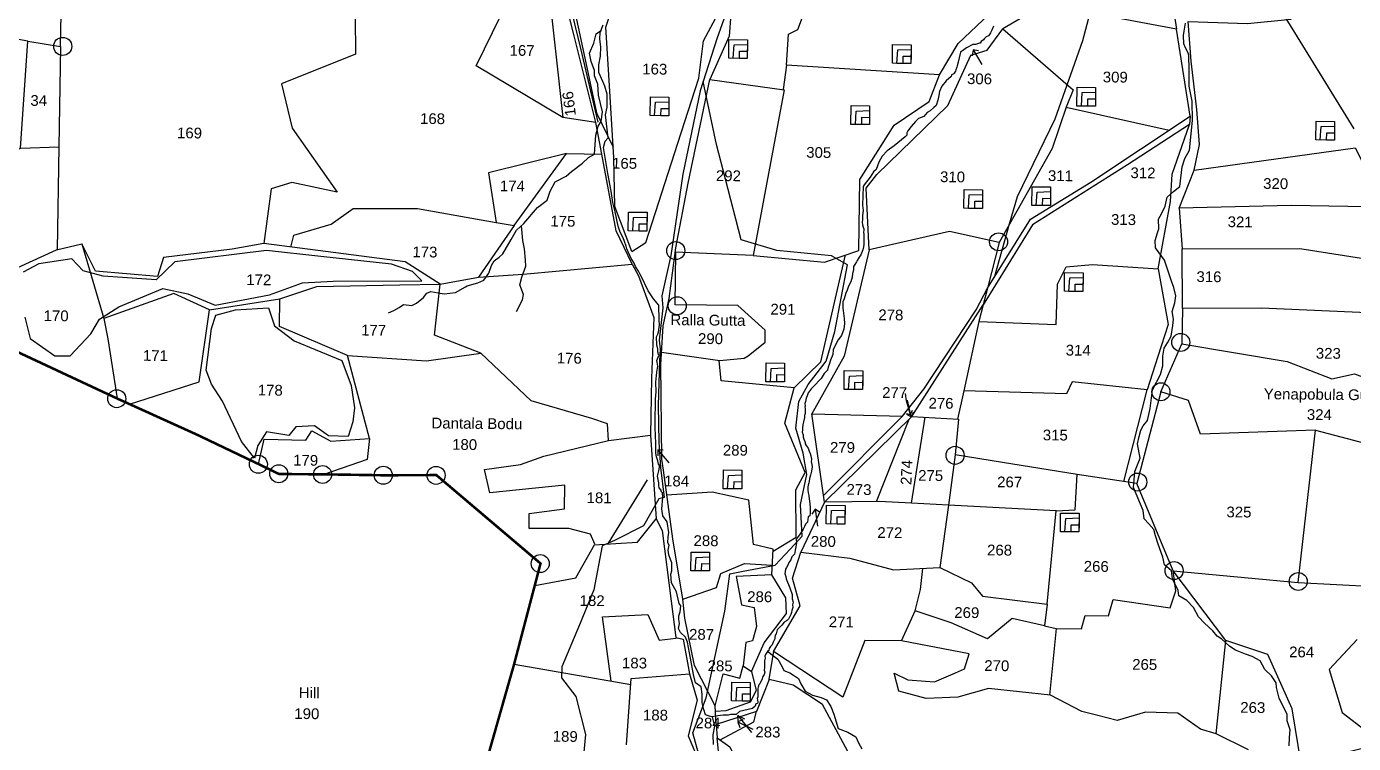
# Model space of a CAD drawing. Header units: inches. Extents: x 216030 to 222213, y 1586560 to 1591986.
# Drawn here: x 217170 to 219024, y 1588393 to 1589395 of the extents above; entities that cross this region are included whole.
import ezdxf

# ---------------------------------------------------------------- set-up
doc = ezdxf.new("R2010")
doc.units = ezdxf.units.IN
doc.header["$LTSCALE"] = 15
doc.header["$MEASUREMENT"] = 0
for name, color, linetype in [('BOUNDRY STONES', 240, 'Continuous'), ('PLOTS', 7, 'Continuous'), ('PLOTS NO', 7, 'Continuous'), ('ROADS', 1, 'Continuous'), ('STREAMS', 4, 'Continuous'), ('VILLAGE BOUNDRY', 5, 'Continuous'), ('wells', 7, 'Continuous')]:
    doc.layers.add(name, color=color, linetype=linetype)
doc.styles.get("Standard").update_dxf_attribs({"font": 'arial.ttf'})

# ---------------------------------------------------------------- blocks, each defined once
blk = doc.blocks.new('VBV BVB')
at = {"layer": 'wells'}
for points in [[(18263.9, 9973.8), (18300.3, 9973.8), (18300.3, 9936.9), (18263.9, 9936.9)], [(18274.1, 9963.3), (18300.3, 9964.6), (18300.3, 9936.9), (18272.6, 9936.9)], [(18285.1, 9951.1), (18300.3, 9951.1), (18300.3, 9936.9), (18285.1, 9936.9)]]:
    blk.add_lwpolyline(points, close=True, dxfattribs=at)
blk = doc.blocks.new('gdggfg')
at = {"layer": 'PLOTS NO'}
for points in [[(18501.3, 7805), (18515.5, 7835.3)], [(18497.2, 7814.7), (18501.3, 7805), (18512.2, 7809.6)]]:
    blk.add_lwpolyline(points, dxfattribs=at)

msp = doc.modelspace()

# ---------------------------------------------------------------- linework, layer by layer
at = {"layer": 'BOUNDRY STONES'}
for centre in [(217220.7, 1589367.7), (218528.5, 1589094.4), (218077.3, 1589082.1), (218079.4, 1589005.1), (218783.1, 1588953.7), (217296.2, 1588875.1), (218755.3, 1588884.7), (218467.7, 1588795.9), (217494.1, 1588783.5), (217522.7, 1588770.1), (217583.8, 1588769.1), (217668.7, 1588768.1), (217742.5, 1588767.9), (218723, 1588758.6), (217888, 1588644.6), (218773.7, 1588634.7), (218947.2, 1588619.5)]:
    msp.add_circle(centre, 12.6, dxfattribs=at)
at = {"layer": 'PLOTS'}
for points in [[(218801.7, 1589194.8), (218809, 1589230.3), (218805.3, 1589279.2), (218797.8, 1589346.9), (218793.2, 1589402.5), (218876.4, 1589399.7), (218937.1, 1589405.7), (218932.6, 1589451.3), (218974.7, 1589586.3), (218919.6, 1589596.3), (218914.2, 1589584.3), (218827, 1589599.4), (218814.6, 1589602.8)], [(218015.9, 1589081), (218035.6, 1589093.4), (218080.4, 1589232.5), (218109.6, 1589323.2), (218115.9, 1589375.2), (218150.3, 1589439.5), (218163.1, 1589537.4), (218182.7, 1589547.5)], [(218232, 1589341.4), (218234.7, 1589384.6), (218247.9, 1589391.1), (218293.4, 1589512.3), (218300.3, 1589530.8), (218182.7, 1589547.5), (218154.4, 1589412.7), (218151.8, 1589382), (218125, 1589321.2)], [(218698.1, 1589555.6), (218775.3, 1589532.7), (218760.9, 1589497), (218777.3, 1589391.9)], [(218446, 1589328.1), (218472.2, 1589371.6), (218515.5, 1589412.7), (218574.1, 1589442.5), (218577.2, 1589474.4), (218609.4, 1589508)], [(217924.5, 1589217.8), (217974.2, 1589216.8), (217965.6, 1589261.2), (217919.5, 1589268.1), (217798.4, 1589340.7), (217855.8, 1589458.1), (217898.8, 1589458.2), (217919.5, 1589268.1)], [(217965.6, 1589261.2), (217935.5, 1589382.3), (217916.5, 1589459), (217898.8, 1589458.2)], [(218015.9, 1589081), (217992.2, 1589143.9), (217991, 1589212.2), (217983.9, 1589327.8), (217979.8, 1589394.5), (217995.2, 1589440.5), (217926.8, 1589460), (217946, 1589370.9), (217966.7, 1589274.8), (217990.1, 1589226.7)], [(217217.8, 1589367.3), (217218.6, 1589412.7), (217492.2, 1589449.6), (217550.3, 1589419.5), (217629.6, 1589408.9), (217629.9, 1589356.6), (217526.4, 1589315.4), (217541.2, 1589253.1), (217604.4, 1589163.9), (217540.7, 1589177.5), (217512.2, 1589168.3), (217501.7, 1589092)], [(218796.4, 1589270), (218777.3, 1589391.9), (218592.5, 1589426.1), (218534.2, 1589392.4), (218632.6, 1589306.8), (218623.1, 1589282.8), (218767, 1589250.5)], [(217118.3, 1589201.8), (217161.9, 1589225.4), (217171.9, 1589374.9), (217088.1, 1589389.7), (216971.6, 1589402.1)], [(218347.4, 1589083.2), (218343.5, 1589169.4), (218358.2, 1589188.7), (218457.7, 1589285.1), (218489.8, 1589355.6), (218512.5, 1589362.5), (218534.2, 1589392.4)], [(217171.9, 1589374.9), (217217.8, 1589367.3), (217215.5, 1589227), (217213, 1589083.5)], [(218185.3, 1589075.5), (218285.2, 1589066.2), (218333.2, 1589082.3), (218334.6, 1589181.4), (218382.5, 1589257.7), (218431.4, 1589290.8), (218446, 1589328.1), (218232, 1589341.4), (218227.4, 1589307.3)], [(218133.9, 1588419.5), (218132.2, 1588445.6), (218103.4, 1588501.9), (218090, 1588568.1), (218087.3, 1588594.6), (218073.1, 1588679.2), (218060.1, 1588775.3), (218058, 1588790.5), (218056.6, 1588923), (218059.6, 1588976.8), (218068.2, 1589015.4), (218077.5, 1589085.8), (218094.5, 1589176.6), (218125, 1589321.2), (218228.8, 1589307.1), (218185.3, 1589075.5), (218076.7, 1589079.8)], [(218623.1, 1589282.8), (218603.2, 1589224.7), (218529.1, 1589093.3), (218512.8, 1589029.8)], [(218512.8, 1589029.8), (218572.9, 1589126.1), (218657.3, 1589177.6), (218796.4, 1589270), (218795.3, 1589258.4)], [(218751.4, 1589056.8), (218768.7, 1589150.8), (218771.2, 1589189), (218795.3, 1589258.4), (218708.5, 1589202), (218575.9, 1589118.2), (218506.8, 1589006.4)], [(217161.9, 1589225.4), (217215.5, 1589227)], [(217851.7, 1589117.1), (217924.5, 1589217.8), (217815.9, 1589190.8), (217826.5, 1589121.6)], [(218016.3, 1589063.2), (217994.2, 1589109.6), (217974.2, 1589216.8)], [(218780.6, 1589141.4), (218801.7, 1589194.8), (219026.6, 1589225.8), (219069, 1589143.1)], [(217539.4, 1589087.1), (217543.9, 1589103.5), (217596, 1589119.2), (217626.4, 1589140.8), (217716.3, 1589141), (217826.5, 1589121.6), (217851.7, 1589117.1), (217801.5, 1589045.2)], [(219083.3, 1589063.9), (219069, 1589143.1), (218937.4, 1589145.1), (218878.5, 1589143.7), (218780.6, 1589141.4), (218785.1, 1589084.4)], [(218529.1, 1589093.3), (218459.8, 1589109), (218347.4, 1589083.2), (218312.6, 1588934.4), (218267.3, 1588854)], [(217158, 1589058.3), (217212.1, 1589083.3), (217247.3, 1589091.5), (217278.3, 1588987.4), (217283.7, 1588958.8), (217296.7, 1588875.4)], [(217983.5, 1588816.5), (217982, 1588840), (217959.9, 1588847.6), (217875.4, 1588871.9), (217805.2, 1588938.8), (217740.4, 1588963.8), (217748.1, 1589035.2), (217699.4, 1589066.3), (217501.7, 1589092), (217457.6, 1589084.1), (217361.6, 1589072.5), (217353.4, 1589045.9), (217266.4, 1589053.6), (217247.3, 1589091.5)], [(218785.4, 1589001.1), (218785.1, 1589084.4), (218949.2, 1589085.1), (219083.3, 1589063.9), (219085.7, 1588993.1)], [(218057.6, 1588940.2), (218138.8, 1588928.5), (218173.1, 1588931.6), (218178.4, 1588934.8), (218202.5, 1588954.2), (218202.1, 1588971.1), (218164.2, 1589005.5), (218076.7, 1589006.4), (218077.4, 1589079.8)], [(218243, 1588890.4), (218280.2, 1588926.4), (218314.6, 1589076.1)], [(217425.8, 1588999.1), (217524.2, 1589014.7), (217575.7, 1589031.9), (217691.6, 1589034.1), (217748.1, 1589035.2), (217801.5, 1589045.2), (217864.1, 1589049.2), (218016.3, 1589063.2), (218025.4, 1589046.9), (218046.5, 1588988.6), (218043.6, 1588903.9), (218041.9, 1588824), (218050.2, 1588707.1), (218058.5, 1588690.8), (218071.1, 1588592.1), (218077.7, 1588541.2), (218087.7, 1588539), (218096.4, 1588490.5), (218107.2, 1588453.7), (218094.9, 1588403.9), (218104.8, 1588379.3)], [(218500.9, 1588983.1), (218608.7, 1588978.7), (218611, 1589035.4), (218623, 1589059.3), (218659.7, 1589062.5), (218751.4, 1589056.8), (218765.6, 1588978.9), (218751.1, 1588934.2), (218736.1, 1588887.6), (218631.5, 1588898.6), (218623.4, 1588881.9), (218479.7, 1588886.2)], [(218394.2, 1588850.5), (218423.9, 1588888.5), (218497, 1588999.2), (218512.8, 1589029.8), (218500.9, 1588983.1), (218479.7, 1588886.2), (218471.1, 1588846.4)], [(217314, 1588867.6), (217411.5, 1588898.5), (217425.8, 1588999.1), (217375.9, 1589022.1), (217278.3, 1588987.4)], [(217649.3, 1588819.3), (217618.7, 1588935.3), (217523.5, 1588975.9), (217524.2, 1589014.7)], [(218407.4, 1588850.3), (218506.8, 1589006.4)], [(219243.2, 1588917), (219150.6, 1588944.8), (219086.9, 1588974.2), (219085.7, 1588993.1), (218895.9, 1589001.5), (218785.4, 1589001.1), (218784.5, 1588952)], [(217618.7, 1588935.3), (217729, 1588928.1), (217805.2, 1588938.8)], [(218755.3, 1588884.5), (218784.5, 1588952), (218931.6, 1588927.1), (218994, 1588902.8), (219026, 1588909.7), (219138.4, 1588867.7), (219210.5, 1588818.5)], [(218213.5, 1588661.8), (218245.8, 1588681.7), (218245, 1588747.6), (218258.2, 1588772), (218229.7, 1588840.7), (218243, 1588890.4), (218140.6, 1588900), (218138, 1588928.4)], [(218703.4, 1588759.4), (218736.1, 1588887.6)], [(218971.2, 1588831.1), (218810.4, 1588825.5), (218793.8, 1588872.4), (218755.3, 1588884.5), (218721.6, 1588756.7)], [(218285.4, 1588730.5), (218267.3, 1588854), (218394.2, 1588850.5), (218284, 1588739.8)], [(218285.4, 1588730.5), (218407.4, 1588850.3), (218472.4, 1588846.3), (218467.9, 1588796.5)], [(218357.8, 1588731.3), (218403.5, 1588846.4)], [(218406.7, 1588729), (218425.8, 1588849.2)], [(217494.3, 1588783.7), (217502.1, 1588818.5), (217560.6, 1588817.2), (217568.8, 1588830), (217595.6, 1588815.5), (217649.3, 1588819.3), (217646.1, 1588790.1), (217585.5, 1588769.3)], [(217880.4, 1588614.1), (217937.8, 1588624.6), (217964.1, 1588671.7), (217958, 1588685.5), (217928, 1588693.7), (217872.5, 1588693.4), (217872.4, 1588714.5), (217921.7, 1588721.1), (217922.5, 1588754.1), (217817.6, 1588743.3), (217810.2, 1588776.2), (217860.4, 1588782.9), (217893.2, 1588794.6), (217983.5, 1588816.5), (218041.9, 1588824)], [(218946.9, 1588618), (218971.2, 1588831.1), (219075.6, 1588803.4), (219106.4, 1588795.3), (219173.4, 1588793.6)], [(218609.1, 1588553.8), (218644.4, 1588553.3), (218649.4, 1588571.8), (218682.2, 1588571.5), (218688.8, 1588594.3), (218768.1, 1588582.6), (218776.2, 1588606.4), (218772.4, 1588634.2), (218721.6, 1588756.7), (218638.3, 1588769), (218533.9, 1588785.9), (218467.9, 1588796.5), (218458.3, 1588726.3), (218446.4, 1588639.1)], [(218596.3, 1588587.7), (218609.1, 1588718.3), (218635.4, 1588719.5), (218638.3, 1588769)], [(218213.6, 1588664.5), (218186.2, 1588671.3), (218179.6, 1588733.1), (218128.3, 1588744.4), (218064.8, 1588740.3)], [(218609.1, 1588718.3), (218458.3, 1588726.3), (218406.7, 1588729), (218361.6, 1588731.4), (218285.4, 1588730.5), (218252.3, 1588660.6)], [(217963.5, 1588670.6), (218023.7, 1588674.7), (218050.2, 1588707.1)], [(218183.4, 1588493.9), (218201, 1588533.7), (218231.9, 1588574.8), (218231.4, 1588596.6), (218211.5, 1588628.8), (218213.6, 1588664.5)], [(218214, 1588521.6), (218251.3, 1588585.5), (218240.3, 1588624.1), (218252.3, 1588660.6), (218320.7, 1588652.3), (218381.8, 1588635.7), (218446.4, 1588639.1), (218490.6, 1588617.7), (218506.1, 1588598.8), (218596.3, 1588587.7), (218592.6, 1588557.6), (218547.5, 1588567.8), (218512.9, 1588539.2), (218462, 1588561.6), (218412.1, 1588578.4), (218419.3, 1588608.3), (218422.4, 1588637.8)], [(218087.3, 1588594.6), (218134.4, 1588611.1), (218140.3, 1588630.8), (218173.2, 1588644.7), (218212.3, 1588642.4)], [(218211.5, 1588628.8), (218161.8, 1588626.3), (218169.4, 1588587), (218186.8, 1588583.1), (218190, 1588556.5), (218184.6, 1588536.6), (218175.5, 1588534), (218171.4, 1588501.8)], [(219029.4, 1588538.2), (218990.3, 1588496.4), (219008.5, 1588436.4), (219065, 1588393.1), (218951.4, 1588364.6), (218938.9, 1588441.3), (218904.9, 1588517.5), (218846.1, 1588536.9), (218772.4, 1588634.2), (218946.9, 1588618), (219107.9, 1588609.7)], [(217987.3, 1588480.3), (217975, 1588570.1), (218038.5, 1588573.3), (218054.3, 1588537.4), (218077.8, 1588540.4)], [(218392.8, 1588536.7), (218412.1, 1588578.4)], [(218592.6, 1588557.6), (218609.1, 1588553.8), (218599.4, 1588460.8)], [(218877.5, 1588384), (218832.5, 1588406.6), (218810.4, 1588413.2), (218778.8, 1588435.6), (218733.7, 1588436.6), (218694.2, 1588425.3), (218665.5, 1588432.5), (218644.6, 1588437.7), (218601.2, 1588460.6), (218514.5, 1588469.7), (218471.4, 1588457.6), (218427.4, 1588455.8), (218389.1, 1588466.4), (218382.5, 1588491.3), (218401.7, 1588482), (218426.3, 1588480.2), (218438.7, 1588479.3), (218468.2, 1588492), (218480.7, 1588497.4), (218487.3, 1588518.5), (218392.8, 1588536.7), (218341.4, 1588537.1), (218310.8, 1588457.8), (218214, 1588521.6), (218206.8, 1588480.3)], [(218832.5, 1588406.6), (218846.1, 1588536.9)], [(217851.5, 1588504), (218014.5, 1588475.6)], [(218008.4, 1588391), (218015, 1588483.8), (218096.4, 1588490.5)], [(218132.2, 1588445.6), (218143.4, 1588490.3), (218167.1, 1588484.4), (218171.4, 1588501.8), (218183.4, 1588493.9), (218189.6, 1588467.3), (218181.4, 1588450.9), (218147.3, 1588438.6), (218132.7, 1588437.6)], [(218160, 1588259.8), (218167.4, 1588224.6), (218210.2, 1588199.5), (218245.6, 1588191.3), (218234.5, 1588157.3), (218248.3, 1588135), (218275.7, 1588144.6), (218336.9, 1588168.8), (218401.7, 1588168.7), (218407.7, 1588241.4), (218384.8, 1588290.4), (218365.2, 1588357.4), (218317.7, 1588381.8), (218282.6, 1588447.3), (218241.2, 1588474.4), (218207.7, 1588482.6), (218190, 1588437.7), (218133.9, 1588419.5), (218135, 1588400.9)], [(218139.3, 1588397.9), (218186.4, 1588423.4), (218190, 1588437.7)], [(217978.6, 1588001.5), (218019.5, 1587971.5), (218053, 1587975.1), (218141.3, 1587984.7), (218142.7, 1588115.3), (218143.2, 1588157.4), (218143.4, 1588182.7), (218152.9, 1588227), (218160, 1588259.8), (218145.2, 1588291.2), (218143.3, 1588321), (218135, 1588400.9), (218152.8, 1588388.3), (218163, 1588366.6), (218149.5, 1588365.6), (218143.7, 1588313.7)]]:
    msp.add_lwpolyline(points, dxfattribs=at)
at = {"layer": 'PLOTS NO'}
for points in [[(218405.3, 1588852.9), (218400, 1588872.3), (218398.3, 1588882.3)], [(218399.8, 1588854.4), (218405.3, 1588852.9), (218408.1, 1588858.9)], [(218165, 1588420.7), (218163.9, 1588432), (218173.2, 1588427.7)], [(218163.9, 1588432), (218183.3, 1588408.6)]]:
    msp.add_lwpolyline(points, dxfattribs=at)
at = {"layer": 'ROADS', "color": 1}
for points in [[(218523.2, 1589046.5), (218543.9, 1589119.6), (218554.8, 1589158), (218607.4, 1589266.5), (218646.4, 1589376), (218666.3, 1589451.7), (218670.4, 1589514.2), (218659, 1589577.3), (218653.9, 1589605.9), (218650.8, 1589685.3), (218647.1, 1589778.1), (218657.5, 1589824.6), (218616.9, 1589888.5), (218609.1, 1589946.5)], [(218157.5, 1589442.5), (218135.4, 1589379.8), (218111.6, 1589305.4), (218087.4, 1589189.2), (218070.3, 1589075.5), (218057.8, 1589019.1), (218059.3, 1589002.2), (218054, 1588957), (218055.4, 1588944.3), (218054.8, 1588928), (218052.7, 1588865.5), (218053.5, 1588814.1), (218055.9, 1588779.1), (218061.3, 1588737), (218053.6, 1588734.9), (218032.1, 1588697.2), (217991.7, 1588676.9), (217974.7, 1588669.6), (217962.7, 1588607.7), (217942.8, 1588559.1), (217918.3, 1588500.1), (217917.8, 1588484.7), (217937.6, 1588458.6), (217951.2, 1588405.5), (217945.6, 1588347)], [(217922.6, 1589453.4), (217944.6, 1589362.7), (217960, 1589297.2), (217968.4, 1589261.5)], [(218921.1, 1589421.1), (219024.9, 1589252.4)], [(218111.2, 1588372.6), (218101.3, 1588407.9), (218119.9, 1588456.9), (218146.1, 1588578.1), (218152.7, 1588630.4), (218171.6, 1588634), (218216.5, 1588642.5), (218237.3, 1588664.9), (218253.9, 1588683), (218251.5, 1588727.3), (218260.7, 1588769), (218255.4, 1588798.9), (218245.1, 1588834.1), (218249.4, 1588871.2), (218262.4, 1588894.8), (218287.5, 1588927.4), (218299.6, 1588969.2), (218317.5, 1589062.1), (218294.8, 1589074.8), (218218.5, 1589082.1), (218168.7, 1589097.4), (218146.9, 1589182.2), (218134.4, 1589230.5), (218115.8, 1589318.7)], [(217175.3, 1588959.2), (217209.7, 1588934.8), (217231.3, 1588935), (217260.1, 1588965.9), (217272.3, 1588986.3), (217299.3, 1589003.3), (217360.6, 1589029.1), (217395.5, 1589021.8), (217433.8, 1589005.7), (217509.6, 1589020.3), (217555.8, 1589037), (217598.7, 1589039.6), (217722.6, 1589040.1), (217709.7, 1589052.9), (217680.3, 1589063.1), (217581.2, 1589074.1), (217505.4, 1589082.5), (217377.5, 1589066.6), (217351.5, 1589041.2), (217277.1, 1589046.4), (217249.1, 1589053.9), (217233.4, 1589070.8), (217187.2, 1589063.7), (217165.5, 1589052.2)], [(217434.9, 1588991.8), (217462.2, 1588999.4), (217508.3, 1589001.9), (217516.5, 1588976.9), (217544.3, 1588956), (217610.7, 1588928.7), (217623.8, 1588893.4), (217628.5, 1588862.4), (217626.3, 1588842.7), (217619.8, 1588822.3), (217592, 1588823), (217572.4, 1588837.1), (217546.7, 1588835.9), (217536.6, 1588823.6), (217505.3, 1588828.8), (217493.5, 1588809.8), (217488.6, 1588791.8), (217470.6, 1588815.3), (217443.9, 1588871.6), (217428.5, 1588895.6), (217421.3, 1588914.8), (217428.6, 1588973), (217434.9, 1588991.8)], [(217167.6, 1588989.2), (217175.3, 1588959.2)], [(217983.2, 1588673.3), (218037.7, 1588761.5)]]:
    msp.add_lwpolyline(points, dxfattribs=at)
at = {"layer": 'STREAMS', "color": 4}
for points in [[(218934.7, 1588389.8), (218935.1, 1588401.5), (218935.7, 1588412.2), (218931.7, 1588424.7), (218931.5, 1588433.6), (218920.5, 1588456.3), (218917, 1588471.2), (218916.3, 1588478), (218909.9, 1588487.4), (218900.6, 1588496.4), (218893.9, 1588508.4), (218882.8, 1588514.8), (218873.7, 1588517.8), (218859.6, 1588523.4), (218851.4, 1588528.7), (218840.5, 1588538.7), (218833.8, 1588543.2), (218827.8, 1588550.3), (218816, 1588561.4), (218808, 1588570), (218800.8, 1588583.1), (218791.5, 1588592.9), (218780.4, 1588599.5), (218779.4, 1588606.8), (218771.4, 1588623.2), (218770.2, 1588634.4), (218760.4, 1588642.9), (218757.9, 1588653.6), (218751.6, 1588671.9), (218747.8, 1588683.4), (218745.3, 1588692.3), (218738.6, 1588699.9), (218731.9, 1588707), (218730.4, 1588719), (218716.9, 1588750.7), (218719, 1588773.5), (218726.2, 1588791.9), (218722.8, 1588811.8), (218725, 1588822.2), (218727.1, 1588831), (218730.6, 1588837.3), (218736.7, 1588844.5), (218740.2, 1588861.4), (218743.4, 1588887.3), (218754.5, 1588909), (218757.8, 1588921), (218757.9, 1588934.6), (218759.9, 1588945.7), (218764.6, 1588953), (218769.7, 1588962.3), (218771.9, 1588977.2), (218773.1, 1588986.1), (218770.8, 1588997.1), (218774.6, 1589009.1), (218776, 1589018.7), (218773.5, 1589030.4), (218769.9, 1589039.6), (218767.2, 1589048), (218760.1, 1589068.9), (218747.7, 1589086.1), (218747.1, 1589096.5), (218750.3, 1589107.2), (218752.4, 1589112.6), (218751.8, 1589125.9), (218756.6, 1589134.5), (218761.4, 1589144.3), (218764.1, 1589156.8), (218772.8, 1589164.8), (218781.7, 1589172), (218785.1, 1589199.1), (218788.7, 1589210.9), (218795.3, 1589222.8), (218799.6, 1589264), (218799.1, 1589291.1), (218794.9, 1589312), (218794.9, 1589334.3), (218794.1, 1589355.4), (218792.8, 1589359.6), (218789.8, 1589365.7), (218787.4, 1589371.3), (218786.7, 1589382.7), (218787.7, 1589389.1), (218789.7, 1589400.3)], [(217676.1, 1588995.1), (217683.2, 1588998.5), (217690.8, 1589002.5), (217696.9, 1589006.8), (217708.5, 1589005.6), (217715.2, 1589008.7), (217724.7, 1589016.4), (217729.6, 1589022.8), (217734.9, 1589024.8), (217745.4, 1589023.3), (217753.9, 1589021.8), (217769.7, 1589023.5), (217783.6, 1589031.4), (217785.9, 1589032.7), (217800.9, 1589037.2), (217809.2, 1589040.7), (217816.1, 1589050.8), (217819.9, 1589061.3), (217823.4, 1589067.7), (217830.6, 1589073.1), (217835.9, 1589077.8), (217847.4, 1589097.9), (217854.8, 1589110.7), (217865, 1589120), (217884.1, 1589142.6), (217897.8, 1589152.8), (217901.8, 1589165.1), (217908.8, 1589178.1), (217924.3, 1589186.2), (217931.9, 1589192.8), (217947.2, 1589204.3), (217955.3, 1589212.5), (217963.6, 1589217.2), (217965.5, 1589243.6), (217968.8, 1589255.9), (217973.2, 1589262.8), (217974.8, 1589276.3), (217969.3, 1589299.6), (217968.7, 1589314.8), (217963.8, 1589326.7), (217963.6, 1589334.1), (217959, 1589346.5), (217956.8, 1589358.2), (217962.7, 1589372.1), (217966, 1589385), (217973.6, 1589390.2)], [(218521.3, 1589396.1), (218518.8, 1589390.3), (218517.3, 1589386.7), (218515.7, 1589384.4), (218514.3, 1589382.4), (218511.3, 1589380.8), (218508.3, 1589378.2), (218507.3, 1589376.8), (218504.1, 1589374.7), (218502.8, 1589372.2), (218501.7, 1589372.1), (218500.2, 1589371.5), (218498.9, 1589371.2), (218496, 1589370.1), (218494.8, 1589370.3), (218492.3, 1589370.1), (218483.6, 1589365.7), (218480, 1589362.9), (218475.4, 1589359.8), (218473.3, 1589351.6), (218471.9, 1589345.8), (218470.4, 1589340.4), (218470.3, 1589338.6), (218468.9, 1589334.7), (218468.1, 1589332.9), (218466.6, 1589330.4), (218466.2, 1589330.1), (218465.7, 1589329.5), (218462.7, 1589328), (218462.3, 1589325.6), (218455, 1589319.3), (218449, 1589312.1), (218446.1, 1589304.5), (218444.6, 1589296.8), (218443.6, 1589292.4), (218441.3, 1589285.1), (218438, 1589282.3), (218432.9, 1589277.6), (218428.5, 1589275), (218423.8, 1589269.8), (218416.5, 1589267), (218412.2, 1589262.8), (218406.5, 1589255.8), (218401.6, 1589249.6), (218400.1, 1589246.8), (218400.1, 1589243.4), (218397.7, 1589241.4), (218382.5, 1589228.8), (218373, 1589221.6), (218366, 1589214.4), (218360.9, 1589206), (218357.6, 1589195.6), (218353.7, 1589192.2), (218349.2, 1589184.6), (218340.6, 1589174), (218339.3, 1589171.6), (218338.3, 1589145.7), (218339.2, 1589138), (218338.5, 1589131.3), (218338.1, 1589125.5), (218338, 1589122.1), (218338.1, 1589118.3), (218339.4, 1589114.8), (218340.2, 1589112.8), (218340.1, 1589110.8), (218339.9, 1589107.8), (218340.1, 1589104.8), (218340.2, 1589095.2), (218340.4, 1589090.5), (218339.6, 1589087.6), (218338.7, 1589083.2), (218335.8, 1589076.3), (218333.5, 1589073.1), (218332.2, 1589070.6), (218330.7, 1589068.3), (218329.9, 1589066.3), (218327.8, 1589062.6), (218326.5, 1589061.2), (218325.8, 1589059.9), (218325.6, 1589056.8), (218325.5, 1589054.8), (218324.2, 1589050.2), (218324, 1589045.2), (218322.1, 1589038.4), (218318.9, 1589032.2), (218317, 1589027), (218314.9, 1589022.6), (218313.8, 1589017.9), (218312.9, 1589014.7), (218311, 1589010.3), (218310.6, 1589005.4), (218310.6, 1589001.7), (218311.1, 1588998.6), (218312.5, 1588987.4), (218313.2, 1588980.3), (218312, 1588972.3), (218308.8, 1588963.5), (218304.1, 1588957.5), (218300.1, 1588949.3), (218297.4, 1588943.4), (218296.7, 1588936.7), (218293.4, 1588928.8), (218291.9, 1588923), (218290.1, 1588919.2), (218289.3, 1588915.2), (218287, 1588912.7), (218284.8, 1588910.3), (218280.7, 1588903.1), (218277.7, 1588900.4), (218272.7, 1588895.1), (218266.7, 1588888.7), (218262.4, 1588883.2), (218260.9, 1588879.3), (218259.8, 1588875.8), (218258.7, 1588871.4), (218257.7, 1588868.6), (218258, 1588864.6), (218257.9, 1588863.2), (218258.1, 1588861.2), (218258.4, 1588854.6), (218257.4, 1588851.6), (218257.3, 1588848.6), (218256, 1588842.9), (218254.7, 1588838.4), (218254.5, 1588834.3), (218254.5, 1588831.4), (218254, 1588828.1), (218255.3, 1588824.7), (218255.5, 1588821.3), (218256.4, 1588818.4), (218257.5, 1588815.3), (218258.1, 1588813.9), (218258.2, 1588812.2), (218259.7, 1588809.5), (218262.6, 1588806.1), (218263.7, 1588801.8), (218265.2, 1588798.5), (218266.3, 1588795.4), (218266.8, 1588793), (218267.2, 1588790.5), (218266.8, 1588786.9), (218267.1, 1588785.9), (218268, 1588779.9), (218267.1, 1588773.7), (218265.5, 1588768.4), (218264.4, 1588763.6), (218263.9, 1588759.3), (218263.1, 1588757.5), (218262.3, 1588754.1), (218261.9, 1588751.7), (218262, 1588749.4), (218262.1, 1588747.2), (218262.6, 1588743.6), (218263.1, 1588739.6), (218263.9, 1588734.7), (218264.1, 1588732.4), (218265.1, 1588723.4), (218265.2, 1588715.1), (218264.8, 1588711.4), (218262.5, 1588710), (218261.6, 1588702.5), (218258.6, 1588699.7), (218257.1, 1588696.3), (218255.6, 1588692.8), (218254, 1588690.2), (218251.1, 1588686.2), (218249, 1588682.8), (218245.5, 1588678.5), (218246.1, 1588673.7), (218245.2, 1588668), (218244.2, 1588663.3), (218243.9, 1588659.7), (218243.3, 1588657.8), (218239.4, 1588654.2), (218238.1, 1588649.6), (218235.5, 1588645.9), (218234.6, 1588643.1), (218232.3, 1588639.3), (218230.9, 1588636.6), (218230, 1588630.4), (218231, 1588626.5), (218231.6, 1588623.2), (218236.7, 1588610.7), (218239.9, 1588601.1), (218239.8, 1588595.4), (218241.4, 1588590.5), (218240.7, 1588586.7), (218241.1, 1588583.2), (218239.6, 1588578.8), (218239, 1588576.3), (218238.2, 1588573.5), (218236.3, 1588569.5), (218234.8, 1588567), (218233.6, 1588565.6), (218232, 1588564.4), (218228.7, 1588562.6), (218225.4, 1588558.6), (218223.2, 1588556), (218219, 1588551.8), (218217.8, 1588546.1), (218216.4, 1588544.6), (218216, 1588541.3), (218216, 1588539.4), (218214.8, 1588537.5), (218213.5, 1588534.7), (218212.4, 1588532.2), (218212, 1588530.8), (218211.3, 1588529.8), (218209.6, 1588528.5), (218207.8, 1588525.9), (218207.3, 1588523.1), (218205.5, 1588521.8), (218203.9, 1588518.8), (218202.8, 1588517.3), (218202, 1588515.1), (218202.5, 1588512.5), (218201.4, 1588508.8), (218201.5, 1588504.8), (218201.2, 1588499.4), (218201, 1588495.4), (218201.7, 1588492.6), (218200.8, 1588489.6), (218199.2, 1588486.5), (218197.7, 1588481.8), (218196, 1588478.9), (218194.7, 1588476.6), (218193.3, 1588475.2), (218192.3, 1588471.9), (218192.2, 1588469.9), (218191.9, 1588465.4), (218191.9, 1588462.9), (218192, 1588460.8), (218192, 1588458.3), (218191.3, 1588456.1), (218191.7, 1588454.2), (218192, 1588450.7), (218191.4, 1588449.1), (218189.1, 1588448.3), (218188.5, 1588445.4), (218184.5, 1588441.9), (218166.3, 1588437.9), (218161.7, 1588433.6), (218153.7, 1588433.7), (218150.4, 1588432.7), (218143.8, 1588432.8), (218136.2, 1588431.6), (218127.9, 1588430.3), (218124.6, 1588431), (218119, 1588433.1), (218116.7, 1588440.4), (218114.2, 1588449.7), (218114.3, 1588459.6), (218114.3, 1588462.2), (218113.1, 1588472.2), (218104.9, 1588477.9), (218102, 1588489.5), (218096.7, 1588519.8), (218093.8, 1588534.6), (218090.9, 1588541.5), (218083.9, 1588548.4), (218081.3, 1588553.6), (218082.6, 1588561), (218081.6, 1588566.6), (218081.7, 1588571.4), (218083.4, 1588577.2), (218084.3, 1588585.4), (218081.9, 1588588.6), (218080.7, 1588594.8), (218079.5, 1588600.8), (218078.5, 1588605.2), (218071.6, 1588617.5), (218070.5, 1588629.8), (218071.7, 1588634.2), (218071.9, 1588645.6), (218070.2, 1588650.3), (218067.6, 1588656.6), (218066.7, 1588663.4), (218068, 1588670.5), (218066.3, 1588673.6), (218066.6, 1588682.1), (218067.9, 1588687.9), (218065.4, 1588703), (218059.5, 1588711.5), (218057.8, 1588720.9), (218059.2, 1588737), (218058.9, 1588743.6), (218057.2, 1588745.3), (218057.2, 1588747), (218054.1, 1588750.3), (218053.5, 1588754.3), (218053.6, 1588757.6), (218051.8, 1588767), (218053.7, 1588774.1), (218054.8, 1588779.3), (218054.7, 1588781.6), (218053.4, 1588783.7), (218052.2, 1588788.2), (218050.6, 1588793.9), (218049.6, 1588798.9), (218049.4, 1588801.2), (218049.4, 1588812.6), (218048.7, 1588834.7), (218048.4, 1588840.9), (218048.9, 1588874.2), (218049.9, 1588884.8), (218049.4, 1588898.4), (218050.8, 1588912.3), (218052.1, 1588920.4), (218051.5, 1588926.3), (218050.7, 1588928.6), (218053.7, 1588935.7), (218052.5, 1588940.3), (218052.1, 1588944.6), (218050.7, 1588950.1), (218050.4, 1588961.8), (218052.1, 1588965.3), (218053.7, 1588970.3), (218053.7, 1588972.4), (218054.6, 1588977.4), (218054.4, 1588985.9), (218053.6, 1589005.9), (218046.4, 1589014.5), (218038.6, 1589026.1), (218029, 1589046.3), (218027.1, 1589049.7), (218025.3, 1589053.5), (218020.9, 1589059.8), (218019.3, 1589064.6), (218016.8, 1589068.2), (218015, 1589071.2), (218008.8, 1589084.8), (218008, 1589088.4), (218005.8, 1589094.9), (218003.7, 1589100), (217999.6, 1589108), (217996.8, 1589116.4), (217992.8, 1589136.4), (217989.5, 1589149.5), (217987, 1589165.4), (217982.6, 1589190), (217976.5, 1589226.4), (217978.9, 1589235.1), (217982.9, 1589239.9), (217979.3, 1589272.1), (217981.3, 1589282.8), (217981.6, 1589292.2), (217981.4, 1589301), (217978.2, 1589312.1), (217975.3, 1589318.4), (217969.8, 1589331.3), (217970.1, 1589341.7), (217972.3, 1589353.8), (217972.7, 1589367.2), (217971.5, 1589377.9), (217971.6, 1589387.1), (217976.1, 1589397.7)], [(217854.9, 1588997), (217863.2, 1589013.1), (217864.4, 1589020.9), (217859.7, 1589034.1), (217862.4, 1589044.9), (217867.8, 1589060.5), (217867.4, 1589069), (217865.8, 1589084.7), (217863.8, 1589096.4), (217861.7, 1589116.7)], [(218205.9, 1588521.6), (218219.9, 1588510.7), (218226, 1588500.4), (218228.5, 1588494.9), (218236.7, 1588491.8), (218241.8, 1588488.4), (218249, 1588483.9), (218252, 1588476.2), (218258.3, 1588466.1), (218268.3, 1588460.6), (218280.6, 1588457.1), (218287.8, 1588454.2), (218293.9, 1588444.9), (218298.4, 1588434), (218304.3, 1588414.2), (218317.9, 1588408.9), (218329.2, 1588402.5), (218332.8, 1588393.8), (218337.5, 1588385.5)], [(218129.9, 1588391.6), (218129.7, 1588405.1), (218131.9, 1588417.4), (218128.6, 1588430.4)]]:
    msp.add_lwpolyline(points, dxfattribs=at)
at = {"layer": 'VILLAGE BOUNDRY'}
msp.add_lwpolyline([(217156.8, 1588940.8, 3.55, 3.55, 0), (217296.7, 1588875.4, 3.55, 3.55, 0), (217407.9, 1588825, 3.55, 3.55, 0), (217494.3, 1588783.7, 3.55, 3.55, 0), (217523, 1588769.8, 3.55, 3.55, 0), (217587, 1588769.3, 3.55, 3.55, 0), (217669.9, 1588768, 3.55, 3.55, 0), (217742.8, 1588768.3, 3.55, 3.55, 0), (217888.4, 1588644.7, 3.55, 3.55, 0), (217851.5, 1588504, 3.55, 3.55, 0), (217799.8, 1588322.2, 3.55, 3.55, 0)], format="xyseb", dxfattribs=at)
at = {"layer": 'VILLAGE BOUNDRY', "color": 6}
msp.add_lwpolyline([(217156.8, 1588940.8), (217296.7, 1588875.4), (217407.9, 1588825), (217494.3, 1588783.7), (217523, 1588769.8), (217587, 1588769.3), (217669.9, 1588768), (217742.8, 1588768.3), (217888.4, 1588644.7), (217851.5, 1588504), (217799.8, 1588322.2)], dxfattribs=at)

# ---------------------------------------------------------------- block references
at = {"layer": 'PLOTS NO'}
for p, xscale, yscale, zscale, rotation in [((221282.8, 1603360.1), 0.710781751960323, 0.710781751960323, 0.710781751960323, 235.8551395688541), ((211311.2, 1576465.3), 0.7107817519603229, 0.7107817519603229, 0.7107817519603229, 37.3188795485713), ((218422.6, 1603071.3), 0.7107817519603229, 0.7107817519603229, 0.7107817519603229, 245.6409125493742), ((226118.9, 1600642.6), 0.710781751960323, 0.710781751960323, 0.710781751960323, 213.7745727144193), ((212931.8, 1601702.5), 0.710781751960323, 0.710781751960323, 0.710781751960323, 268.6320696722268)]:
    msp.add_blockref('gdggfg', p, dxfattribs=dict(at, xscale=xscale, yscale=yscale, zscale=zscale, rotation=rotation))
at = {"layer": 'wells', "xscale": 0.7107817519603229, "yscale": 0.7107817519603229, "zscale": 0.7107817519603229, "rotation": 359.4143192848295}
for p in [(205098.2, 1582421.2), (205327, 1582414.1), (205584.8, 1582354.4), (204988.5, 1582341), (205269, 1582328.7), (205918.6, 1582307), (205426.9, 1582211.4), (205521.8, 1582215.4), (204957.9, 1582179.8), (205567.2, 1582095.3), (205150.2, 1581968.9), (205259.4, 1581958.2), (205090.5, 1581819.3), (205234.6, 1581770.1), (205561.7, 1581759.1), (205045.3, 1581704.6), (205102.2, 1581522.6)]:
    msp.add_blockref('VBV BVB', p, dxfattribs=at)

# ---------------------------------------------------------------- texts
at = {"layer": 'PLOTS NO'}
for s, rotation, p in [('167', 359.4143, (217845.1, 1589354.7)), ('163', 359.4143, (218030.5, 1589328.6)), ('306', 359.4143, (218484.3, 1589315)), ('309', 359.4143, (218674, 1589317.4)), ('34', 359.4143, (217175.5, 1589284.6)), ('166', 97.439, (217938, 1589271)), ('168', 359.4143, (217720, 1589259.3)), ('169', 359.4143, (217380.4, 1589239.3)), ('305', 359.4143, (218259.6, 1589212)), ('165', 359.4143, (217988.3, 1589196.8)), ('292', 359.4143, (218133.4, 1589179.5)), ('311', 359.4143, (218597.4, 1589179.5)), ('312', 359.4143, (218712.7, 1589183.5)), ('174', 359.4143, (217831.6, 1589165.2)), ('310', 359.4143, (218446.6, 1589177.9)), ('320', 359.4143, (218898.1, 1589168.5)), ('175', 359.4143, (217902.1, 1589115.9)), ('313', 359.4143, (218685.5, 1589118.2)), ('321', 359.4143, (218848.5, 1589115)), ('173', 359.4143, (217709.3, 1589072.9)), ('172', 359.4143, (217477.2, 1589034)), ('316', 359.4143, (218804.9, 1589038.3)), ('170', 359.4143, (217194, 1588983.7)), ('Ralla Gutta', 359.4143, (218069.8, 1588978)), ('291', 359.4143, (218209.6, 1588992.8)), ('278', 359.4143, (218360.4, 1588984.9)), ('177', 359.4143, (217637.6, 1588963.5)), ('290', 359.4143, (218108.4, 1588951.7)), ('171', 359.4143, (217332.8, 1588928.1)), ('176', 359.4143, (217911, 1588924.4)), ('314', 359.4143, (218622.2, 1588935.5)), ('323', 359.4143, (218971.7, 1588931.2)), ('178', 359.4143, (217493.2, 1588879.7)), ('277', 359.4143, (218365.7, 1588876.3)), ('Yenapobula Gutta', 359.4143, (218899, 1588874.4)), ('276', 359.4143, (218430.5, 1588861.4)), ('324', 359.4143, (218959.2, 1588845.5)), ('Dantala Bodu', 359.4143, (217735.9, 1588833.6)), ('315', 359.4143, (218590.2, 1588816.9)), ('180', 359.4143, (217764.8, 1588803.7)), ('289', 359.4143, (218143.1, 1588795.7)), ('279', 359.4143, (218292.8, 1588799.6)), ('179', 359.4143, (217542.6, 1588781.7)), ('274', 87.7761, (218406.6, 1588754.2)), ('184', 359.4143, (218061, 1588752.6)), ('275', 359.4143, (218416, 1588760.4)), ('273', 359.4143, (218315.9, 1588740.8)), ('267', 359.4143, (218526.4, 1588751.3)), ('181', 359.4143, (217952.7, 1588729.2)), ('325', 359.4143, (218846.8, 1588709.3)), ('272', 359.4143, (218359, 1588680.5)), ('288', 359.4143, (218102.1, 1588669.2)), ('280', 359.4143, (218266, 1588668.2)), ('268', 359.4143, (218512.3, 1588656.1)), ('266', 359.4143, (218647.4, 1588633.3)), ('286', 359.4143, (218177.1, 1588590.9)), ('182', 359.4143, (217943, 1588585.4)), ('269', 359.4143, (218466.5, 1588568.7)), ('271', 359.4143, (218291.1, 1588555.7)), ('287', 359.4143, (218095.9, 1588538.2)), ('264', 359.4143, (218934.4, 1588513.6)), ('183', 359.4143, (218002.2, 1588498.2)), ('285', 359.4143, (218121.8, 1588494.2)), ('270', 359.4143, (218508.4, 1588494.5)), ('265', 359.4143, (218715.1, 1588496.2)), ('Hill', 359.4143, (217550.6, 1588456.6)), ('190', 359.4143, (217544.3, 1588427.4)), ('188', 359.4143, (218031.5, 1588425.4)), ('263', 359.4143, (218866.1, 1588436)), ('284', 359.4143, (218105, 1588414.3)), ('283', 359.4143, (218188.6, 1588401.7)), ('189', 359.4143, (217905.4, 1588395.6))]:
    msp.add_text(s, height=15, rotation=rotation, dxfattribs=at).set_placement(p)

doc.saveas('drawing.dxf')
